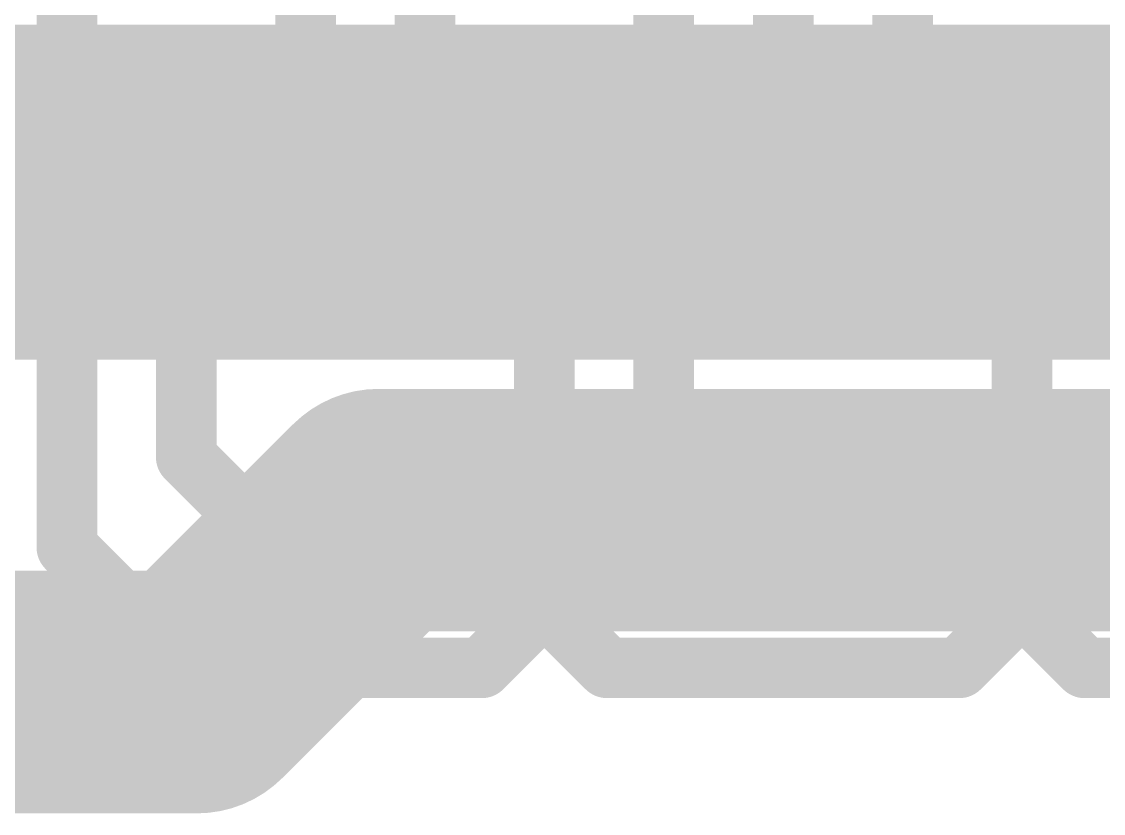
# Model space of a CAD drawing. Header units: inches. Extents: x -0.14 to 1.19, y -0.12 to 0.99.
# Drawn here: x 0.2827 to 0.461, y 0.092 to 0.2226 of the extents above; entities that cross this region are included whole.
import ezdxf

# ---------------------------------------------------------------- set-up
doc = ezdxf.new("R2010")
doc.units = ezdxf.units.IN
doc.header["$MEASUREMENT"] = 0
for name, color, linetype in [('Bottom Layer', 5, 'Continuous'), ('Top Layer', 1, 'Continuous'), ('Top Paste', 8, 'Continuous'), ('Top Solder', 216, 'Continuous'), ('Via Holes', 16, 'Continuous')]:
    doc.layers.add(name, color=color, linetype=linetype)

# ---------------------------------------------------------------- blocks, each defined once
blk = doc.blocks.new('AFC07_S32FCA_00__18')
at = {"layer": 'Top Layer'}
for points in [[(-0.2716534, 0.06633865), (-0.2598424, 0.06633865), (-0.2598424, 0.01909455), (-0.2716534, 0.01909455)], [(-0.2519684, 0.06633865), (-0.2401574, 0.06633865), (-0.2401574, 0.01909455), (-0.2519684, 0.01909455)], [(-0.2322833, 0.06633865), (-0.2204723, 0.06633865), (-0.2204723, 0.01909455), (-0.2322833, 0.01909455)], [(-0.2125983, 0.06633865), (-0.2007873, 0.06633865), (-0.2007873, 0.01909455), (-0.2125983, 0.01909455)], [(-0.1929133, 0.06633865), (-0.1811023, 0.06633865), (-0.1811023, 0.01909455), (-0.1929133, 0.01909455)], [(-0.1732282, 0.06633865), (-0.1614172, 0.06633865), (-0.1614172, 0.01909455), (-0.1732282, 0.01909455)], [(-0.1535432, 0.06633865), (-0.1417322, 0.06633865), (-0.1417322, 0.01909455), (-0.1535432, 0.01909455)], [(-0.1338581, 0.06633865), (-0.1220471, 0.06633865), (-0.1220471, 0.01909455), (-0.1338581, 0.01909455)], [(-0.1141731, 0.06633865), (-0.1023621, 0.06633865), (-0.1023621, 0.01909455), (-0.1141731, 0.01909455)]]:
    blk.add_hatch(color=1, dxfattribs=at).paths.add_polyline_path(points)
at = {"layer": 'Top Paste'}
for points in [[(-0.2716534, 0.06633865), (-0.2598424, 0.06633865), (-0.2598424, 0.01909455), (-0.2716534, 0.01909455)], [(-0.2519684, 0.06633865), (-0.2401574, 0.06633865), (-0.2401574, 0.01909455), (-0.2519684, 0.01909455)], [(-0.2322833, 0.06633865), (-0.2204723, 0.06633865), (-0.2204723, 0.01909455), (-0.2322833, 0.01909455)], [(-0.2125983, 0.06633865), (-0.2007873, 0.06633865), (-0.2007873, 0.01909455), (-0.2125983, 0.01909455)], [(-0.1929133, 0.06633865), (-0.1811023, 0.06633865), (-0.1811023, 0.01909455), (-0.1929133, 0.01909455)], [(-0.1732282, 0.06633865), (-0.1614172, 0.06633865), (-0.1614172, 0.01909455), (-0.1732282, 0.01909455)], [(-0.1535432, 0.06633865), (-0.1417322, 0.06633865), (-0.1417322, 0.01909455), (-0.1535432, 0.01909455)], [(-0.1338581, 0.06633865), (-0.1220471, 0.06633865), (-0.1220471, 0.01909455), (-0.1338581, 0.01909455)], [(-0.1141731, 0.06633865), (-0.1023621, 0.06633865), (-0.1023621, 0.01909455), (-0.1141731, 0.01909455)]]:
    blk.add_hatch(color=8, dxfattribs=at).paths.add_polyline_path(points)
at = {"layer": 'Top Solder'}
for points in [[(-0.2756534, 0.07033865), (-0.2558424, 0.07033865), (-0.2558424, 0.01509455), (-0.2756534, 0.01509455)], [(-0.2559684, 0.07033865), (-0.2361574, 0.07033865), (-0.2361574, 0.01509455), (-0.2559684, 0.01509455)], [(-0.2362833, 0.07033865), (-0.2164723, 0.07033865), (-0.2164723, 0.01509455), (-0.2362833, 0.01509455)], [(-0.2165983, 0.07033865), (-0.1967873, 0.07033865), (-0.1967873, 0.01509455), (-0.2165983, 0.01509455)], [(-0.1969133, 0.07033865), (-0.1771023, 0.07033865), (-0.1771023, 0.01509455), (-0.1969133, 0.01509455)], [(-0.1772282, 0.07033865), (-0.1574172, 0.07033865), (-0.1574172, 0.01509455), (-0.1772282, 0.01509455)], [(-0.1575432, 0.07033865), (-0.1377322, 0.07033865), (-0.1377322, 0.01509455), (-0.1575432, 0.01509455)], [(-0.1378581, 0.07033865), (-0.1180471, 0.07033865), (-0.1180471, 0.01509455), (-0.1378581, 0.01509455)], [(-0.1181731, 0.07033865), (-0.0983621, 0.07033865), (-0.0983621, 0.01509455), (-0.1181731, 0.01509455)], [(-0.0984881, 0.07033865), (-0.0786771, 0.07033865), (-0.0786771, 0.01509455), (-0.0984881, 0.01509455)]]:
    blk.add_hatch(color=216, dxfattribs=at).paths.add_polyline_path(points)

msp = doc.modelspace()

# ---------------------------------------------------------------- hatches: boundary and pattern name
at = {"layer": 'Bottom Layer'}
h = msp.add_hatch(color=5, dxfattribs=at)
edge = h.paths.add_edge_path()
edge.add_arc((0.3415591, 0.142), 0.011811, 0, 360)
h = msp.add_hatch(color=5, dxfattribs=at)
edge = h.paths.add_edge_path()
edge.add_arc((0.4202993, 0.142), 0.011811, 0, 360)
at = {"layer": 'Top Layer'}
h = msp.add_hatch(color=1, dxfattribs=at)
edge = h.paths.add_edge_path()
edge.add_arc((0.3415591, 0.142), 0.011811, 0, 360)
h = msp.add_hatch(color=1, dxfattribs=at)
edge = h.paths.add_edge_path()
edge.add_arc((0.4202993, 0.142), 0.011811, 0, 360)
at = {"layer": 'Via Holes'}
h = msp.add_hatch(color=7, dxfattribs=at)
edge = h.paths.add_edge_path()
edge.add_arc((0.3415591, 0.142), 0.0059055, 0, 360)
h = msp.add_hatch(color=7, dxfattribs=at)
edge = h.paths.add_edge_path()
edge.add_arc((0.4202993, 0.142), 0.0059055, 0, 360)

# ---------------------------------------------------------------- linework, layer by layer
at = {"layer": 'Bottom Layer'}
for points in [[(0.3115591, 0.112, 0.04, 0.04, 0), (0.3415591, 0.142, 0.04, 0.04, 0)], [(0.3415591, 0.142, 0.04, 0.04, 0), (0.4202993, 0.142, 0.04, 0.04, 0)], [(0.4202993, 0.142, 0.04, 0.04, 0), (0.4990394, 0.142, 0.04, 0.04, 0)], [(0.096, 0.112, 0.04, 0.04, 0), (0.3115591, 0.112, 0.04, 0.04, 0)]]:
    msp.add_lwpolyline(points, format="xyseb", dxfattribs=at)
for points in [[(0.3315591, 0.142, 0.02, 0.02, 1), (0.3515591, 0.142, 0.02, 0.02, 1)], [(0.3315591, 0.142, 0.02, 0.02, 1), (0.3515591, 0.142, 0.02, 0.02, 1)], [(0.4102993, 0.142, 0.02, 0.02, 1), (0.4302993, 0.142, 0.02, 0.02, 1)], [(0.4102993, 0.142, 0.02, 0.02, 1), (0.4302993, 0.142, 0.02, 0.02, 1)], [(0.3015591, 0.112, 0.02, 0.02, 1), (0.3215591, 0.112, 0.02, 0.02, 1)], [(0.3015591, 0.112, 0.02, 0.02, 1), (0.3215591, 0.112, 0.02, 0.02, 1)]]:
    msp.add_lwpolyline(points, format="xyseb", close=True, dxfattribs=at)
at = {"layer": 'Top Layer'}
for points in [[(0.408252, 0.1944331, 0.01, 0.01, 0), (0.408252, 0.277252, 0.01, 0.01, 0)], [(0.3295119, 0.1944331, 0.01, 0.01, 0), (0.3295119, 0.2514882, 0.01, 0.01, 0)], [(0.4279371, 0.2264022, 0.01, 0.01, 0), (0.4486185, 0.2470836, 0.01, 0.01, 0)], [(0.2901418, 0.2258582, 0.01, 0.01, 0), (0.3, 0.2357164, 0.01, 0.01, 0)], [(0.3491969, 0.1944331, 0.01, 0.01, 0), (0.3491969, 0.2321969, 0.01, 0.01, 0)], [(0.388567, 0.1944331, 0.01, 0.01, 0), (0.388567, 0.2280551, 0.01, 0.01, 0)], [(0.2901418, 0.1944331, 0.01, 0.01, 0), (0.2901418, 0.2258582, 0.01, 0.01, 0)], [(0.4279371, 0.1944331, 0.01, 0.01, 0), (0.4279371, 0.2264022, 0.01, 0.01, 0)], [(0.2901418, 0.1358583, 0.01, 0.01, 0), (0.2901418, 0.1944331, 0.01, 0.01, 0)], [(0.3098268, 0.1507323, 0.01, 0.01, 0), (0.3098268, 0.1944331, 0.01, 0.01, 0)], [(0.3688819, 0.1263229, 0.01, 0.01, 0), (0.3688819, 0.1944331, 0.01, 0.01, 0)], [(0.388567, 0.1507323, 0.01, 0.01, 0), (0.388567, 0.1944331, 0.01, 0.01, 0)], [(0.4476221, 0.1263229, 0.01, 0.01, 0), (0.4476221, 0.1944331, 0.01, 0.01, 0)], [(0.3098268, 0.1507323, 0.01, 0.01, 0), (0.3185591, 0.142, 0.01, 0.01, 0)], [(0.388567, 0.1507323, 0.01, 0.01, 0), (0.3972993, 0.142, 0.01, 0.01, 0)], [(0.3185591, 0.142, 0.01, 0.01, 0), (0.3415591, 0.142, 0.01, 0.01, 0)], [(0.3972993, 0.142, 0.01, 0.01, 0), (0.4202993, 0.142, 0.01, 0.01, 0)], [(0.2901418, 0.1358583, 0.01, 0.01, 0), (0.3100001, 0.116, 0.01, 0.01, 0)], [(0.3585591, 0.116, 0.01, 0.01, 0), (0.368882, 0.1263229, 0.01, 0.01, 0)], [(0.3688819, 0.1263229, 0.01, 0.01, 0), (0.368882, 0.1263229, 0.01, 0.01, 0)], [(0.368882, 0.1263229, 0.01, 0.01, 0), (0.3792048, 0.116, 0.01, 0.01, 0)], [(0.4372992, 0.116, 0.01, 0.01, 0), (0.4476221, 0.1263229, 0.01, 0.01, 0)], [(0.4476221, 0.1263229, 0.01, 0.01, 0), (0.457945, 0.116, 0.01, 0.01, 0)], [(0.3100001, 0.116, 0.01, 0.01, 0), (0.3585591, 0.116, 0.01, 0.01, 0)], [(0.3802992, 0.116, 0.01, 0.01, 0), (0.4372992, 0.116, 0.01, 0.01, 0)], [(0.4590394, 0.116, 0.01, 0.01, 0), (0.5160394, 0.116, 0.01, 0.01, 0)]]:
    msp.add_lwpolyline(points, format="xyseb", dxfattribs=at)
for points in [[(0.2876418, 0.2258582, 0.005, 0.005, 1), (0.2926418, 0.2258582, 0.005, 0.005, 1)], [(0.2876418, 0.2258582, 0.005, 0.005, 1), (0.2926418, 0.2258582, 0.005, 0.005, 1)], [(0.4254371, 0.2264022, 0.005, 0.005, 1), (0.4304371, 0.2264022, 0.005, 0.005, 1)], [(0.4254371, 0.2264022, 0.005, 0.005, 1), (0.4304371, 0.2264022, 0.005, 0.005, 1)], [(0.2876418, 0.1944331, 0.005, 0.005, 1), (0.2926418, 0.1944331, 0.005, 0.005, 1)], [(0.2876418, 0.1944331, 0.005, 0.005, 1), (0.2926418, 0.1944331, 0.005, 0.005, 1)], [(0.3073268, 0.1944331, 0.005, 0.005, 1), (0.3123268, 0.1944331, 0.005, 0.005, 1)], [(0.3270119, 0.1944331, 0.005, 0.005, 1), (0.3320119, 0.1944331, 0.005, 0.005, 1)], [(0.3466969, 0.1944331, 0.005, 0.005, 1), (0.3516969, 0.1944331, 0.005, 0.005, 1)], [(0.3663819, 0.1944331, 0.005, 0.005, 1), (0.3713819, 0.1944331, 0.005, 0.005, 1)], [(0.386067, 0.1944331, 0.005, 0.005, 1), (0.391067, 0.1944331, 0.005, 0.005, 1)], [(0.386067, 0.1944331, 0.005, 0.005, 1), (0.391067, 0.1944331, 0.005, 0.005, 1)], [(0.405752, 0.1944331, 0.005, 0.005, 1), (0.410752, 0.1944331, 0.005, 0.005, 1)], [(0.4254371, 0.1944331, 0.005, 0.005, 1), (0.4304371, 0.1944331, 0.005, 0.005, 1)], [(0.4451221, 0.1944331, 0.005, 0.005, 1), (0.4501221, 0.1944331, 0.005, 0.005, 1)], [(0.3073268, 0.1507323, 0.005, 0.005, 1), (0.3123268, 0.1507323, 0.005, 0.005, 1)], [(0.3073268, 0.1507323, 0.005, 0.005, 1), (0.3123268, 0.1507323, 0.005, 0.005, 1)], [(0.386067, 0.1507323, 0.005, 0.005, 1), (0.391067, 0.1507323, 0.005, 0.005, 1)], [(0.386067, 0.1507323, 0.005, 0.005, 1), (0.391067, 0.1507323, 0.005, 0.005, 1)], [(0.3160591, 0.142, 0.005, 0.005, 1), (0.3210591, 0.142, 0.005, 0.005, 1)], [(0.3160591, 0.142, 0.005, 0.005, 1), (0.3210591, 0.142, 0.005, 0.005, 1)], [(0.3390591, 0.142, 0.005, 0.005, 1), (0.3440591, 0.142, 0.005, 0.005, 1)], [(0.3947993, 0.142, 0.005, 0.005, 1), (0.3997993, 0.142, 0.005, 0.005, 1)], [(0.3947993, 0.142, 0.005, 0.005, 1), (0.3997993, 0.142, 0.005, 0.005, 1)], [(0.4177993, 0.142, 0.005, 0.005, 1), (0.4227993, 0.142, 0.005, 0.005, 1)], [(0.2876418, 0.1358583, 0.005, 0.005, 1), (0.2926418, 0.1358583, 0.005, 0.005, 1)], [(0.2876418, 0.1358583, 0.005, 0.005, 1), (0.2926418, 0.1358583, 0.005, 0.005, 1)], [(0.3663819, 0.1263229, 0.005, 0.005, 1), (0.3713819, 0.1263229, 0.005, 0.005, 1)], [(0.3663819, 0.1263229, 0.005, 0.005, 1), (0.3713819, 0.1263229, 0.005, 0.005, 1)], [(0.366382, 0.1263229, 0.005, 0.005, 1), (0.371382, 0.1263229, 0.005, 0.005, 1)], [(0.366382, 0.1263229, 0.005, 0.005, 1), (0.371382, 0.1263229, 0.005, 0.005, 1)], [(0.366382, 0.1263229, 0.005, 0.005, 1), (0.371382, 0.1263229, 0.005, 0.005, 1)], [(0.4451221, 0.1263229, 0.005, 0.005, 1), (0.4501221, 0.1263229, 0.005, 0.005, 1)], [(0.4451221, 0.1263229, 0.005, 0.005, 1), (0.4501221, 0.1263229, 0.005, 0.005, 1)], [(0.4451221, 0.1263229, 0.005, 0.005, 1), (0.4501221, 0.1263229, 0.005, 0.005, 1)], [(0.3075001, 0.116, 0.005, 0.005, 1), (0.3125001, 0.116, 0.005, 0.005, 1)], [(0.3075001, 0.116, 0.005, 0.005, 1), (0.3125001, 0.116, 0.005, 0.005, 1)], [(0.3560591, 0.116, 0.005, 0.005, 1), (0.3610591, 0.116, 0.005, 0.005, 1)], [(0.3560591, 0.116, 0.005, 0.005, 1), (0.3610591, 0.116, 0.005, 0.005, 1)], [(0.3767048, 0.116, 0.005, 0.005, 1), (0.3817048, 0.116, 0.005, 0.005, 1)], [(0.3777992, 0.116, 0.005, 0.005, 1), (0.3827992, 0.116, 0.005, 0.005, 1)], [(0.4347992, 0.116, 0.005, 0.005, 1), (0.4397992, 0.116, 0.005, 0.005, 1)], [(0.4347992, 0.116, 0.005, 0.005, 1), (0.4397992, 0.116, 0.005, 0.005, 1)], [(0.455445, 0.116, 0.005, 0.005, 1), (0.460445, 0.116, 0.005, 0.005, 1)], [(0.4565394, 0.116, 0.005, 0.005, 1), (0.4615394, 0.116, 0.005, 0.005, 1)]]:
    msp.add_lwpolyline(points, format="xyseb", close=True, dxfattribs=at)

# ---------------------------------------------------------------- block references
msp.add_blockref('AFC07_S32FCA_00__18', (0.5558897, 0.1517165))

doc.saveas('drawing.dxf')
